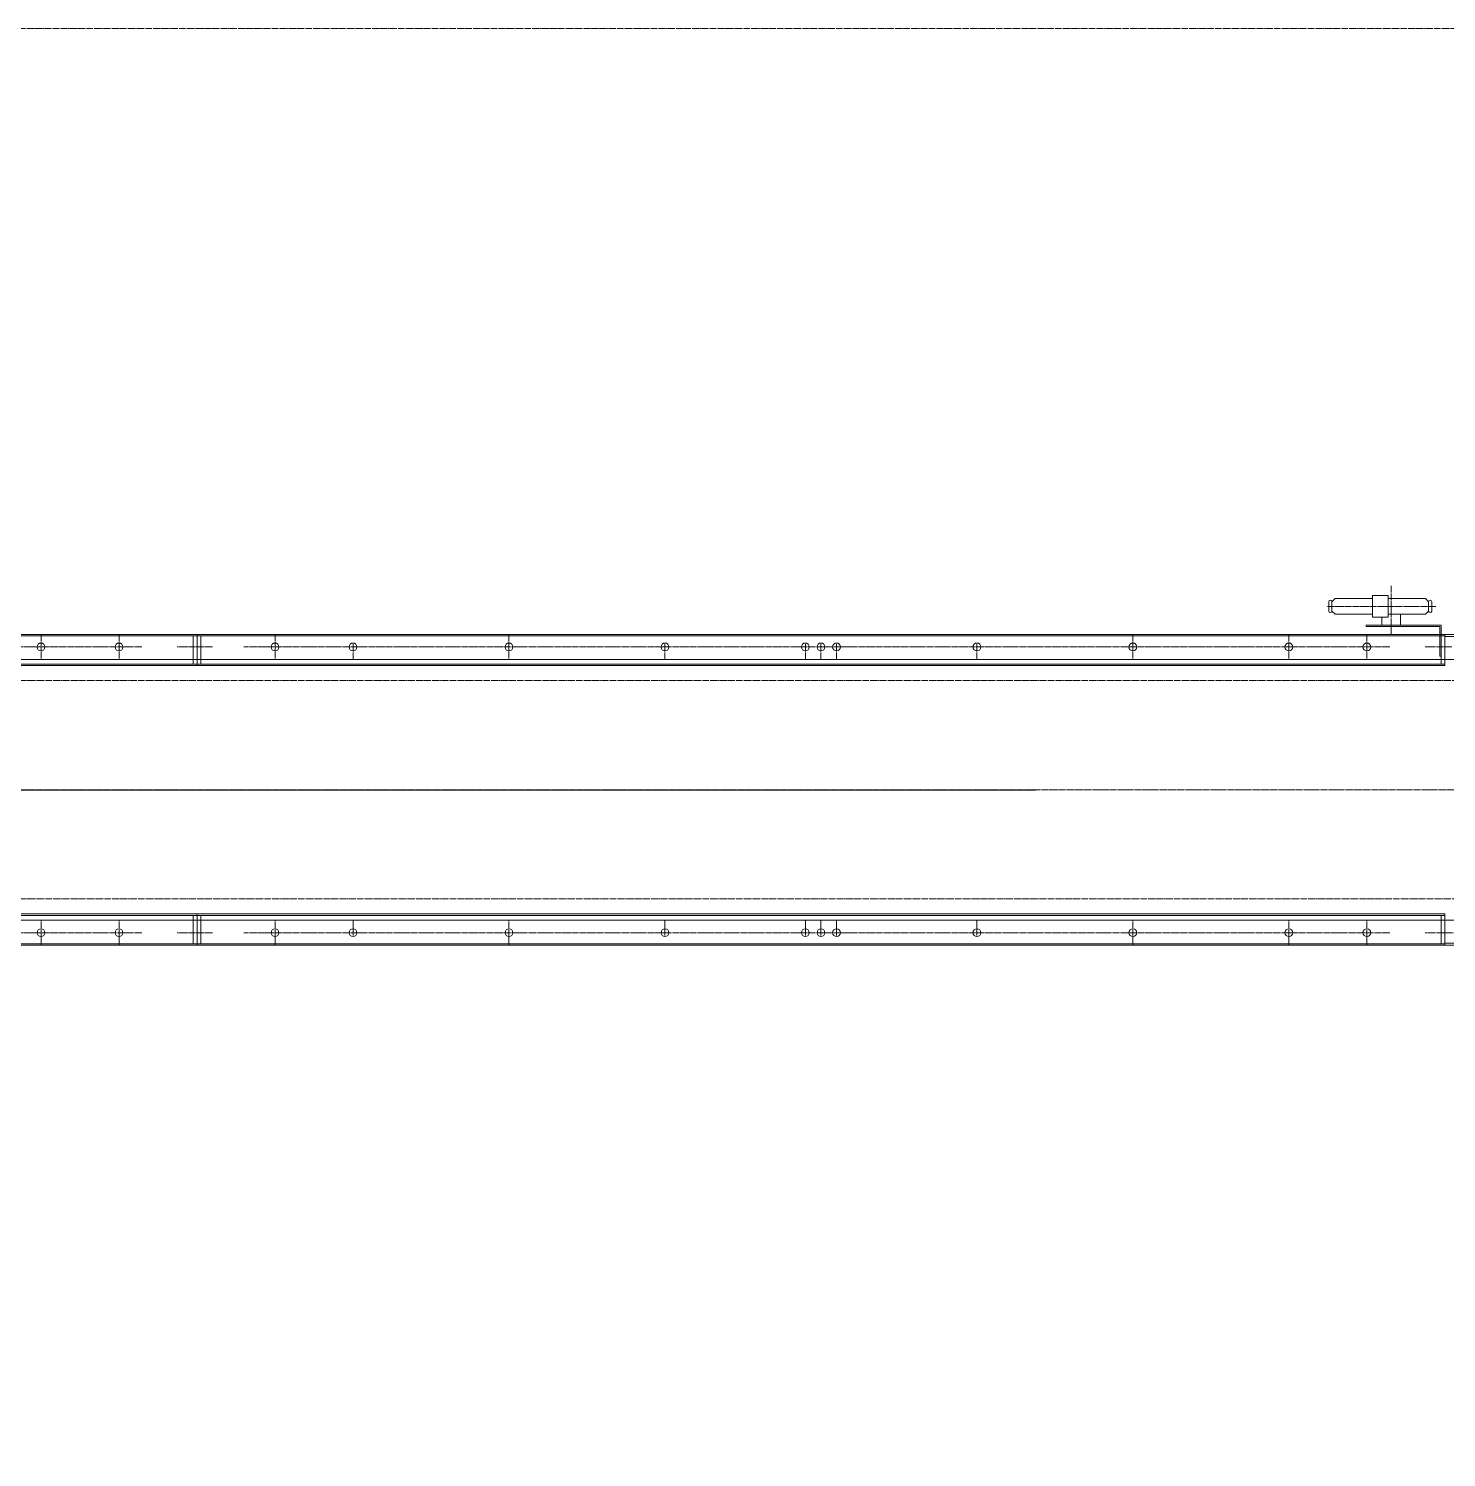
# Model space of a CAD drawing. Units: millimetres at full size. Extents: x -21196 to 21204, y -11807 to 11807.
# Drawn here: x -10063 to -7791, y -930 to 1360 of the extents above; entities that cross this region are included whole.
import ezdxf

# ---------------------------------------------------------------- set-up
doc = ezdxf.new("R2010")
doc.units = ezdxf.units.MM
doc.header["$LTSCALE"] = 0.5
doc.linetypes.add('USER3', pattern=[26.999999, 20.299999, -1.7, 0.8, -1.7, 0.8, -1.7])
doc.linetypes.add('USER4', pattern=[27.1, 22, -1.7, 1.7, -1.7])
doc.layers.add('1-0_設備-5(241129配置図菊池追記(立面図).jww)(機器配置図 260128.dwg)', color=7, linetype='Continuous', lineweight=9)

msp = doc.modelspace()

# ---------------------------------------------------------------- linework, layer by layer
at = {"layer": '1-0_設備-5(241129配置図菊池追記(立面図).jww)(機器配置図 260128.dwg)', "linetype": 'USER4'}
for p, q in [((-7879.0566, 388.8529), (-7879.0566, 466.6547)), ((-7807.662, 433.8529), (-7982.413, 433.8529)), ((-9881.3163, 368.8529), (-11793.0566, 368.8529)), ((-10043.0566, 388.8529), (-10043.0566, 348.8529)), ((-9918.0566, 388.8529), (-9918.0566, 348.8529)), ((-9768.3363, 368.8529), (-9824.6328, 368.8529)), ((-7881.3163, 368.8529), (-9718.0406, 368.8529)), ((-9668.0566, 388.8529), (-9668.0566, 348.8529)), ((-9543.0566, 348.8529), (-9543.0566, 375.0308)), ((-9293.0566, 388.8529), (-9293.0566, 348.8529)), ((-9043.0566, 348.8529), (-9043.0566, 375.0308)), ((-8818.0566, 348.8529), (-8818.0566, 375.0308)), ((-8793.0566, 348.8529), (-8793.0566, 375.0308)), ((-8768.0566, 348.8529), (-8768.0566, 375.0308)), ((-8543.0566, 348.8529), (-8543.0566, 375.0308)), ((-8293.0566, 388.8529), (-8293.0566, 348.8529)), ((-8043.0566, 388.8529), (-8043.0566, 348.8529)), ((-7918.0566, 388.8529), (-7918.0566, 348.8529)), ((-7782.0515, 368.8529), (-7824.6328, 368.8529)), ((-7181.5306, 139.8529), (-16058.0126, 139.8529)), ((-9881.3163, -89.1471), (-11793.0566, -89.1471)), ((-10043.0566, -109.1471), (-10043.0566, -69.1471)), ((-9918.0566, -109.1471), (-9918.0566, -69.1471)), ((-9768.3363, -89.1471), (-9824.6328, -89.1471)), ((-7881.3163, -89.1471), (-9718.0406, -89.1471)), ((-9668.0566, -109.1471), (-9668.0566, -69.1471)), ((-9543.0566, -69.1471), (-9543.0566, -95.3251)), ((-9293.0566, -109.1471), (-9293.0566, -69.1471)), ((-9043.0566, -69.1471), (-9043.0566, -95.3251)), ((-8818.0566, -69.1471), (-8818.0566, -95.3251)), ((-8793.0566, -69.1471), (-8793.0566, -95.3251)), ((-8768.0566, -69.1471), (-8768.0566, -95.3251)), ((-8543.0566, -69.1471), (-8543.0566, -95.3251)), ((-8293.0566, -109.1471), (-8293.0566, -69.1471)), ((-8043.0566, -109.1471), (-8043.0566, -69.1471)), ((-7918.0566, -109.1471), (-7918.0566, -69.1471)), ((-7768.3363, -89.1471), (-7824.6328, -89.1471))]:
    msp.add_line(p, q, dxfattribs=at)
at = {"layer": '1-0_設備-5(241129配置図菊池追記(立面図).jww)(機器配置図 260128.dwg)'}
for p, q in [((-7979.0566, 441.3529), (-7979.0566, 426.3529)), ((-7969.0566, 446.3529), (-7974.0566, 441.3529)), ((-7974.0566, 441.3529), (-7974.0566, 426.3529)), ((-7909.0566, 446.3529), (-7969.0566, 446.3529)), ((-7909.0566, 451.3529), (-7909.0566, 416.3529)), ((-7884.0566, 451.3529), (-7909.0566, 451.3529)), ((-7884.0566, 451.3529), (-7884.0566, 416.3529)), ((-7824.0566, 446.3529), (-7884.0566, 446.3529)), ((-7819.0566, 441.3529), (-7824.0566, 446.3529)), ((-7819.0566, 441.3529), (-7819.0566, 426.3529)), ((-7814.0566, 441.3529), (-7814.0566, 426.3529)), ((-7969.0566, 421.3529), (-7974.0566, 426.3529)), ((-7909.0566, 421.3529), (-7969.0566, 421.3529)), ((-7884.0566, 416.3529), (-7909.0566, 416.3529)), ((-7894.0566, 416.3529), (-7894.0566, 403.8529)), ((-7824.0566, 421.3529), (-7884.0566, 421.3529)), ((-7864.0566, 421.3529), (-7864.0566, 403.8529)), ((-7819.0566, 426.3529), (-7824.0566, 421.3529)), ((-7919.0566, 401.5529), (-7919.0566, 403.8529)), ((-7801.3566, 401.5529), (-7919.0566, 401.5529)), ((-9793.0566, 388.8529), (-11793.0566, 388.8529)), ((-9793.0566, 386.5529), (-11793.0566, 386.5529)), ((-9799.0566, 341.1529), (-9799.0566, 386.5529)), ((-7793.0566, 388.8529), (-9793.0566, 388.8529)), ((-9793.0566, 338.8529), (-9793.0566, 388.8529)), ((-9793.0566, 338.8529), (-9793.0566, 388.8529)), ((-7793.0566, 386.5529), (-9793.0566, 386.5529)), ((-9787.0566, 341.1529), (-9787.0566, 386.5529)), ((-7799.0566, 341.1529), (-7799.0566, 386.5529)), ((-7793.0566, 338.8529), (-7793.0566, 388.8529)), ((-7793.0566, 388.8529), (-7293.0566, 388.8529)), ((-7793.0566, 385.6529), (-7293.0566, 385.6529)), ((-9793.0566, 348.8529), (-11793.0566, 348.8529)), ((-7793.0566, 348.8529), (-9793.0566, 348.8529)), ((-7799.0566, 353.8529), (-7801.3566, 353.8529)), ((-7793.0566, 348.8529), (-7293.0566, 348.8529)), ((-9793.0566, 341.1529), (-11793.0566, 341.1529)), ((-9793.0566, 338.8529), (-11793.0566, 338.8529)), ((-7793.0566, 341.1529), (-9793.0566, 341.1529)), ((-7793.0566, 338.8529), (-9793.0566, 338.8529)), ((-10848.9032, 139.1013), (-8448.9032, 139.1013)), ((-9793.0566, -59.1471), (-11793.0566, -59.1471)), ((-9793.0566, -61.4471), (-11793.0566, -61.4471)), ((-9799.0566, -61.4471), (-9799.0566, -106.8471)), ((-9793.0566, -59.1471), (-9793.0566, -109.1471)), ((-7793.0566, -61.4471), (-9793.0566, -61.4471)), ((-9787.0566, -61.4471), (-9787.0566, -106.8471)), ((-7799.0566, -61.4471), (-7799.0566, -106.8471)), ((-7793.0566, -59.1471), (-7793.0566, -109.1471)), ((-9793.0566, -69.1471), (-11793.0566, -69.1471)), ((-7793.0566, -69.1471), (-9793.0566, -69.1471)), ((-7793.0566, -69.1471), (-7293.0566, -69.1471)), ((-9793.0566, -106.8471), (-11793.0566, -106.8471)), ((-9793.0566, -109.1471), (-11793.0566, -109.1471)), ((-7793.0566, -106.8471), (-9793.0566, -106.8471)), ((-7793.0566, -109.1471), (-9793.0566, -109.1471)), ((-7793.0566, -105.9471), (-7293.0566, -105.9471)), ((-7793.0566, -109.1471), (-7293.0566, -109.1471))]:
    msp.add_line(p, q, dxfattribs=at)
at = {"layer": '1-0_設備-5(241129配置図菊池追記(立面図).jww)(機器配置図 260128.dwg)', "linetype": 'USER3'}
for p, q in [((-7339.2566, 314.8529), (-15783.1389, 314.8529)), ((-7339.2566, -35.1471), (-15783.1389, -35.1471))]:
    msp.add_line(p, q, dxfattribs=at)
msp.add_lwpolyline([(-5599.5217, 1359.8529), (-16599.5217, 1359.8529), (-16599.5217, -4640.1471), (-5599.5217, -4640.1471)], close=True, dxfattribs=at)
at = {"layer": '1-0_設備-5(241129配置図菊池追記(立面図).jww)(機器配置図 260128.dwg)'}
for points in [[(-7799.0566, 386.5529), (-7799.0566, 403.8529), (-7919.0566, 403.8529)], [(-7801.3566, 401.5529), (-7801.3566, 388.8529), (-7801.3566, 353.8529)], [(-7793.0566, -59.1471), (-9793.0566, -59.1471), (-9793.0566, -109.1471)]]:
    msp.add_lwpolyline(points, dxfattribs=at)
for centre in [(-10043.0566, 368.8529), (-9918.0566, 368.8529), (-9668.0566, 368.8529), (-9543.0566, 368.8529), (-9293.0566, 368.8529), (-9043.0566, 368.8529), (-8818.0566, 368.8529), (-8793.0566, 368.8529), (-8768.0566, 368.8529), (-8543.0566, 368.8529), (-8293.0566, 368.8529), (-8043.0566, 368.8529), (-7918.0566, 368.8529), (-10043.0566, -89.1471), (-9918.0566, -89.1471), (-9668.0566, -89.1471), (-9543.0566, -89.1471), (-9293.0566, -89.1471), (-9043.0566, -89.1471), (-8818.0566, -89.1471), (-8793.0566, -89.1471), (-8768.0566, -89.1471), (-8543.0566, -89.1471), (-8293.0566, -89.1471), (-8043.0566, -89.1471), (-7918.0566, -89.1471)]:
    msp.add_circle(centre, 6.25, dxfattribs=at)
for centre, start, end in [((-7976.5566, 441.3529), 0, 180), ((-7816.5566, 441.3529), 0, 180), ((-7976.5566, 426.3529), 180, 0), ((-7816.5566, 426.3529), 180, 0)]:
    msp.add_arc(centre, 2.5, start, end, dxfattribs=at)

doc.saveas('drawing.dxf')
